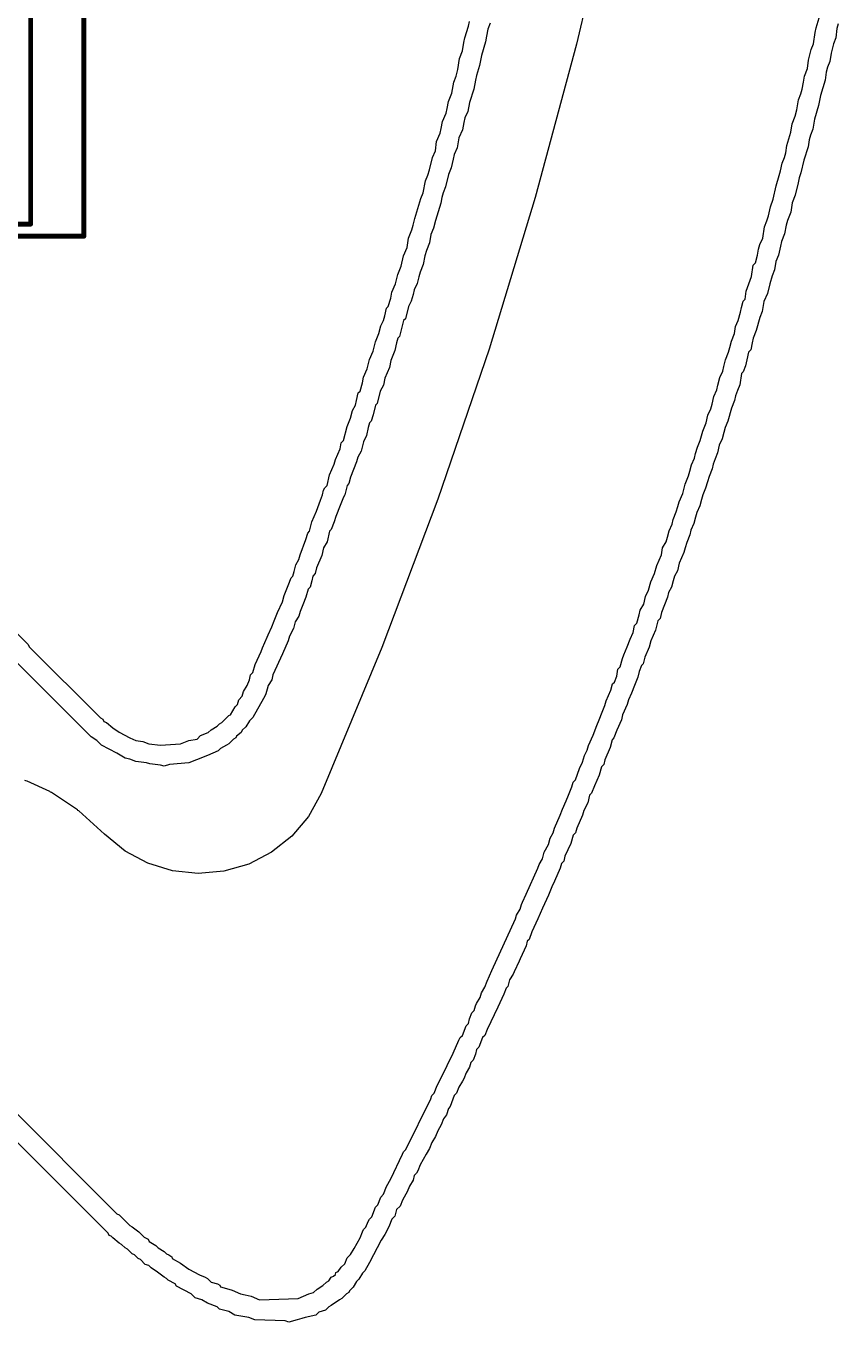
# Model space of a CAD drawing. Header units: millimetres. Extents: x 95 to 305, y 96 to 295.
# Drawn here: x 285.35 to 302.14, y 149.26 to 176.05 of the extents above; entities that cross this region are included whole.
import ezdxf

# ---------------------------------------------------------------- set-up
doc = ezdxf.new("R2010")
doc.units = ezdxf.units.MM
for name, color, linetype in [('BottomLayer', 5, 'Continuous'), ('BottomOverlay', 54, 'Continuous'), ('BottomPaste', 16, 'Continuous'), ('BottomSolder', 6, 'Continuous'), ('Mechanical1', 6, 'Continuous'), ('Mechanical15', 56, 'Continuous'), ('TopLayer', 1, 'Continuous')]:
    doc.layers.add(name, color=color, linetype=linetype)

# ---------------------------------------------------------------- blocks, each defined once
blk = doc.blocks.new('D10C4_4H10_B_167')
at = {"layer": 'BottomLayer'}
for points in [[(-2.3, 0.6), (-2.3, -0.6), (-6.7, -0.6), (-6.7, 0.6)], [(6.7, 0.6), (6.7, -0.6), (2.3, -0.6), (2.3, 0.6)]]:
    blk.add_hatch(color=5, dxfattribs=at).paths.add_polyline_path(points)
at = {"layer": 'BottomPaste'}
for points in [[(-2.3, 0.6), (-2.3, -0.6), (-6.7, -0.6), (-6.7, 0.6)], [(6.7, 0.6), (6.7, -0.6), (2.3, -0.6), (2.3, 0.6)]]:
    blk.add_hatch(color=16, dxfattribs=at).paths.add_polyline_path(points)
at = {"layer": 'BottomSolder'}
for points in [[(-2.25, 0.65), (-2.25, -0.65), (-6.75, -0.65), (-6.75, 0.65)], [(6.75, 0.65), (6.75, -0.65), (2.25, -0.65), (2.25, 0.65)]]:
    blk.add_hatch(color=6, dxfattribs=at).paths.add_polyline_path(points)
at = {"layer": 'BottomOverlay', "const_width": 0.2}
for points in [[(-5.4, 3.3), (-3.3, 5.4)], [(-3.3, 5.4), (5.4, 5.4)], [(5.4, 1), (5.4, 5.4)], [(-5.4, 3.2), (-5.4, 3.3)], [(-5.4, 1), (-5.4, 3.2)], [(-5.4, -3.2), (-5.4, -1)], [(5.4, -5.4), (5.4, -1)], [(-6.2, -1.8), (-6.2, -1.2)], [(-6.5, -1.5), (-5.9, -1.5)], [(-5.4, -3.3), (-5.4, -3.2)], [(-5.4, -3.3), (-3.3, -5.4)], [(-3.3, -5.4), (5.4, -5.4)]]:
    blk.add_lwpolyline(points, dxfattribs=at)
at = {"layer": 'BottomOverlay', "const_width": 0.1}
for points in [[(-3.35, 5.4, 1), (-3.25, 5.4, 1)], [(-3.35, 5.4, 1), (-3.25, 5.4, 1)], [(5.35, 5.4, 1), (5.45, 5.4, 1)], [(5.35, 5.4, 1), (5.45, 5.4, 1)], [(-5.45, 3.3, 1), (-5.35, 3.3, 1)], [(-5.45, 3.3, 1), (-5.35, 3.3, 1)], [(-5.45, 3.2, 1), (-5.35, 3.2, 1)], [(-5.45, 3.2, 1), (-5.35, 3.2, 1)], [(-5.45, 1, 1), (-5.35, 1, 1)], [(5.35, 1, 1), (5.45, 1, 1)], [(-5.45, -1, 1), (-5.35, -1, 1)], [(5.35, -1, 1), (5.45, -1, 1)], [(-6.25, -1.2, 1), (-6.15, -1.2, 1)], [(-6.55, -1.5, 1), (-6.45, -1.5, 1)], [(-5.95, -1.5, 1), (-5.85, -1.5, 1)], [(-6.25, -1.8, 1), (-6.15, -1.8, 1)], [(-5.45, -3.2, 1), (-5.35, -3.2, 1)], [(-5.45, -3.2, 1), (-5.35, -3.2, 1)], [(-5.45, -3.3, 1), (-5.35, -3.3, 1)], [(-5.45, -3.3, 1), (-5.35, -3.3, 1)], [(-3.35, -5.4, 1), (-3.25, -5.4, 1)], [(-3.35, -5.4, 1), (-3.25, -5.4, 1)], [(5.35, -5.4, 1), (5.45, -5.4, 1)], [(5.35, -5.4, 1), (5.45, -5.4, 1)]]:
    blk.add_lwpolyline(points, format="xyb", close=True, dxfattribs=at)
at = {"layer": 'Mechanical1', "const_width": 0.1}
for points in [[(-5.901, 5.25), (5.899, 5.25)], [(-5.901, -5.25), (-5.901, 5.25)], [(5.899, -5.25), (5.899, 5.25)], [(-4.5, -0.5), (-4.5, 0.5)], [(-5, 0), (-4, 0)], [(-5.901, -5.25), (5.899, -5.25)]]:
    blk.add_lwpolyline(points, dxfattribs=at)
at = {"layer": 'Mechanical1', "const_width": 0.05}
for points in [[(-5.926, 5.25, 1), (-5.876, 5.25, 1)], [(-5.926, 5.25, 1), (-5.876, 5.25, 1)], [(5.874, 5.25, 1), (5.924, 5.25, 1)], [(5.874, 5.25, 1), (5.924, 5.25, 1)], [(-4.525, 0.5, 1), (-4.475, 0.5, 1)], [(-5.025, 0, 1), (-4.975, 0, 1)], [(-4.025, 0, 1), (-3.975, 0, 1)], [(-4.525, -0.5, 1), (-4.475, -0.5, 1)], [(-5.926, -5.25, 1), (-5.876, -5.25, 1)], [(-5.926, -5.25, 1), (-5.876, -5.25, 1)], [(5.874, -5.25, 1), (5.924, -5.25, 1)], [(5.874, -5.25, 1), (5.924, -5.25, 1)]]:
    blk.add_lwpolyline(points, format="xyb", close=True, dxfattribs=at)
at = {"layer": 'Mechanical15', "const_width": 0.1}
for points in [[(-7, 5.5), (6.5, 5.5)], [(-7, -5.5), (-7, 5.5)], [(6.5, 5.5), (7, 5.5)], [(7, -5.5), (7, 5.5)], [(0, -0.5), (0, 0.5)], [(-0.5, 0), (0.5, 0)], [(-7, -5.5), (7, -5.5)]]:
    blk.add_lwpolyline(points, dxfattribs=at)
at = {"layer": 'Mechanical15', "const_width": 0.05}
for points in [[(-7.025, 5.5, 1), (-6.975, 5.5, 1)], [(-7.025, 5.5, 1), (-6.975, 5.5, 1)], [(6.475, 5.5, 1), (6.525, 5.5, 1)], [(6.475, 5.5, 1), (6.525, 5.5, 1)], [(6.975, 5.5, 1), (7.025, 5.5, 1)], [(6.975, 5.5, 1), (7.025, 5.5, 1)], [(-0.025, 0.5, 1), (0.025, 0.5, 1)], [(-0.525, 0, 1), (-0.475, 0, 1)], [(0.475, 0, 1), (0.525, 0, 1)], [(-0.025, -0.5, 1), (0.025, -0.5, 1)], [(-7.025, -5.5, 1), (-6.975, -5.5, 1)], [(-7.025, -5.5, 1), (-6.975, -5.5, 1)], [(6.975, -5.5, 1), (7.025, -5.5, 1)], [(6.975, -5.5, 1), (7.025, -5.5, 1)]]:
    blk.add_lwpolyline(points, format="xyb", close=True, dxfattribs=at)

msp = doc.modelspace()

# ---------------------------------------------------------------- linework, layer by layer
at = {"layer": 'BottomLayer'}
for p, q in [((297.479, 178.859), (296.732, 175.668)), ((296.732, 175.668), (295.88, 172.503)), ((295.88, 172.503), (294.925, 169.368)), ((294.925, 169.368), (293.868, 166.267)), ((293.868, 166.267), (292.709, 163.201)), ((292.709, 163.201), (291.454, 160.185)), ((285.352, 160.445), (285.332, 160.454)), ((285.374, 160.439), (285.352, 160.445)), ((285.846, 160.222), (285.374, 160.439)), ((285.862, 160.21), (285.846, 160.222)), ((285.881, 160.202), (285.862, 160.21)), ((286.415, 159.842), (285.881, 160.202)), ((291.454, 160.185), (291.19, 159.71)), ((286.427, 159.83), (286.415, 159.842)), ((286.442, 159.821), (286.427, 159.83)), ((286.978, 159.344), (286.442, 159.821)), ((291.19, 159.71), (290.845, 159.303)), ((287.405, 158.993), (286.978, 159.344)), ((290.845, 159.303), (290.429, 158.971)), ((287.874, 158.74), (287.405, 158.993)), ((290.429, 158.971), (289.956, 158.725)), ((288.383, 158.583), (287.874, 158.74)), ((289.956, 158.725), (289.444, 158.576)), ((288.913, 158.528), (288.383, 158.583)), ((289.444, 158.576), (288.913, 158.528))]:
    msp.add_line(p, q, dxfattribs=at)
at = {"layer": 'BottomOverlay'}
for p, q in [((294.425, 175.8), (294.498, 176.043)), ((294.498, 176.043), (294.522, 176.141)), ((294.948, 176.104), (294.9, 175.983)), ((301.666, 175.91), (301.69, 176.007)), ((301.69, 176.007), (301.751, 176.214)), ((302.141, 176.092), (302.116, 175.995)), ((294.401, 175.703), (294.425, 175.8)), ((294.875, 175.837), (294.851, 175.715)), ((294.9, 175.983), (294.875, 175.837)), ((301.63, 175.678), (301.666, 175.91)), ((302.092, 175.8), (302.043, 175.678)), ((302.116, 175.995), (302.092, 175.8)), ((294.316, 175.374), (294.376, 175.532)), ((294.376, 175.532), (294.401, 175.703)), ((294.851, 175.715), (294.766, 175.435)), ((301.532, 175.338), (301.581, 175.557)), ((301.581, 175.557), (301.63, 175.678)), ((301.995, 175.484), (301.97, 175.313)), ((302.043, 175.678), (301.995, 175.484)), ((294.279, 175.143), (294.316, 175.374)), ((294.729, 175.228), (294.669, 175.021)), ((294.766, 175.435), (294.729, 175.228)), ((301.508, 175.167), (301.532, 175.338)), ((301.97, 175.313), (301.922, 175.192)), ((294.194, 174.887), (294.243, 175.009)), ((294.243, 175.009), (294.279, 175.143)), ((294.669, 175.021), (294.644, 174.924)), ((301.423, 174.887), (301.447, 175.009)), ((301.447, 175.009), (301.508, 175.167)), ((301.897, 175.094), (301.873, 174.924)), ((301.922, 175.192), (301.897, 175.094)), ((294.157, 174.656), (294.194, 174.887)), ((294.608, 174.741), (294.522, 174.461)), ((294.644, 174.924), (294.608, 174.741)), ((301.374, 174.644), (301.398, 174.741)), ((301.398, 174.741), (301.423, 174.887)), ((301.873, 174.924), (301.776, 174.607)), ((294.06, 174.34), (294.084, 174.486)), ((294.084, 174.486), (294.157, 174.656)), ((294.522, 174.461), (294.486, 174.279)), ((301.289, 174.315), (301.325, 174.522)), ((301.325, 174.522), (301.374, 174.644)), ((301.739, 174.4), (301.654, 174.121)), ((301.776, 174.607), (301.739, 174.4)), ((293.963, 174.072), (294.036, 174.242)), ((294.036, 174.242), (294.06, 174.34)), ((294.425, 174.145), (294.401, 174.048)), ((294.486, 174.279), (294.425, 174.145)), ((301.192, 174.023), (301.252, 174.181)), ((301.252, 174.181), (301.289, 174.315)), ((293.914, 173.829), (293.938, 173.926)), ((293.938, 173.926), (293.963, 174.072)), ((294.376, 173.902), (294.303, 173.731)), ((294.401, 174.048), (294.376, 173.902)), ((301.167, 173.853), (301.192, 174.023)), ((301.617, 173.914), (301.569, 173.792)), ((301.654, 174.121), (301.617, 173.914)), ((293.817, 173.463), (293.841, 173.658)), ((293.841, 173.658), (293.914, 173.829)), ((294.303, 173.731), (294.267, 173.524)), ((301.082, 173.573), (301.167, 173.853)), ((301.544, 173.695), (301.52, 173.549)), ((301.569, 173.792), (301.544, 173.695)), ((293.695, 173.074), (293.756, 173.33)), ((293.756, 173.33), (293.817, 173.463)), ((294.206, 173.39), (294.182, 173.293)), ((294.267, 173.524), (294.206, 173.39)), ((300.985, 173.208), (301.033, 173.33)), ((301.033, 173.33), (301.058, 173.427)), ((301.058, 173.427), (301.082, 173.573)), ((301.52, 173.549), (301.435, 173.269)), ((293.658, 172.964), (293.695, 173.074)), ((294.145, 173.111), (294.084, 172.977)), ((294.182, 173.293), (294.145, 173.111)), ((300.948, 173.05), (300.985, 173.208)), ((301.435, 173.269), (301.374, 173.013)), ((293.561, 172.599), (293.61, 172.843)), ((293.61, 172.843), (293.658, 172.964)), ((294.084, 172.977), (294.024, 172.721)), ((300.863, 172.745), (300.924, 172.952)), ((300.924, 172.952), (300.948, 173.05)), ((301.313, 172.806), (301.252, 172.551)), ((301.338, 172.904), (301.313, 172.806)), ((301.374, 173.013), (301.338, 172.904)), ((293.512, 172.478), (293.561, 172.599)), ((293.975, 172.599), (293.951, 172.502)), ((294.024, 172.721), (293.975, 172.599)), ((300.802, 172.466), (300.863, 172.745)), ((301.252, 172.551), (301.192, 172.392)), ((293.391, 172.064), (293.476, 172.344)), ((293.476, 172.344), (293.512, 172.478)), ((293.926, 172.38), (293.817, 172.027)), ((293.951, 172.502), (293.926, 172.38)), ((300.705, 172.125), (300.741, 172.307)), ((300.741, 172.307), (300.802, 172.466)), ((301.192, 172.392), (301.167, 172.198)), ((293.354, 171.93), (293.391, 172.064)), ((293.817, 172.027), (293.78, 171.869)), ((300.62, 171.894), (300.668, 172.015)), ((300.668, 172.015), (300.705, 172.125)), ((301.094, 172.027), (301.07, 171.93)), ((301.167, 172.198), (301.094, 172.027)), ((293.257, 171.662), (293.33, 171.833)), ((293.33, 171.833), (293.354, 171.93)), ((293.719, 171.735), (293.695, 171.565)), ((293.78, 171.869), (293.719, 171.735)), ((300.583, 171.662), (300.62, 171.894)), ((301.033, 171.747), (300.972, 171.589)), ((301.07, 171.93), (301.033, 171.747)), ((293.159, 171.297), (293.233, 171.468)), ((293.233, 171.468), (293.257, 171.662)), ((293.695, 171.565), (293.634, 171.407)), ((300.498, 171.431), (300.522, 171.528)), ((300.522, 171.528), (300.583, 171.662)), ((300.948, 171.492), (300.912, 171.309)), ((300.972, 171.589), (300.948, 171.492)), ((293.111, 171.078), (293.159, 171.297)), ((293.598, 171.297), (293.561, 171.115)), ((293.634, 171.407), (293.598, 171.297)), ((300.437, 171.151), (300.474, 171.309)), ((300.474, 171.309), (300.498, 171.431)), ((300.912, 171.309), (300.851, 171.176)), ((293.038, 170.908), (293.111, 171.078)), ((293.5, 170.956), (293.476, 170.859)), ((293.561, 171.115), (293.5, 170.956)), ((300.352, 170.871), (300.388, 171.102)), ((300.388, 171.102), (300.437, 171.151)), ((300.826, 171.005), (300.778, 170.883)), ((300.851, 171.176), (300.826, 171.005)), ((292.916, 170.543), (292.989, 170.713)), ((292.989, 170.713), (293.038, 170.908)), ((293.439, 170.725), (293.379, 170.591)), ((293.476, 170.859), (293.439, 170.725)), ((300.242, 170.567), (300.352, 170.871)), ((300.729, 170.713), (300.68, 170.518)), ((300.778, 170.883), (300.729, 170.713)), ((292.843, 170.251), (292.892, 170.421)), ((292.892, 170.421), (292.916, 170.543)), ((293.354, 170.494), (293.318, 170.36)), ((293.379, 170.591), (293.354, 170.494)), ((300.181, 170.36), (300.218, 170.397)), ((300.218, 170.397), (300.242, 170.567)), ((300.68, 170.518), (300.607, 170.348)), ((292.77, 170.056), (292.807, 170.214)), ((292.807, 170.214), (292.843, 170.251)), ((293.257, 170.251), (293.196, 169.995)), ((293.318, 170.36), (293.257, 170.251)), ((300.072, 169.959), (300.121, 170.129)), ((300.121, 170.129), (300.145, 170.226)), ((300.145, 170.226), (300.181, 170.36)), ((300.571, 170.141), (300.522, 170.019)), ((300.607, 170.348), (300.571, 170.141)), ((292.648, 169.691), (292.685, 169.849)), ((292.685, 169.849), (292.746, 169.959)), ((292.746, 169.959), (292.77, 170.056)), ((293.159, 169.959), (293.111, 169.764)), ((293.196, 169.995), (293.159, 169.959)), ((300.023, 169.837), (300.072, 169.959)), ((300.522, 170.019), (300.449, 169.752)), ((292.575, 169.52), (292.648, 169.691)), ((293.038, 169.593), (293.013, 169.496)), ((293.074, 169.63), (293.038, 169.593)), ((293.111, 169.764), (293.074, 169.63)), ((299.938, 169.533), (299.999, 169.691)), ((299.999, 169.691), (300.023, 169.837)), ((300.388, 169.593), (300.364, 169.496)), ((300.449, 169.752), (300.388, 169.593)), ((292.454, 169.155), (292.527, 169.326)), ((292.527, 169.326), (292.575, 169.52)), ((292.977, 169.338), (292.892, 169.131)), ((293.013, 169.496), (292.977, 169.338)), ((299.877, 169.301), (299.902, 169.399)), ((299.902, 169.399), (299.938, 169.533)), ((300.34, 169.35), (300.291, 169.301)), ((300.364, 169.496), (300.34, 169.35)), ((292.405, 168.961), (292.454, 169.155)), ((292.892, 169.131), (292.867, 168.985)), ((299.78, 169.009), (299.816, 169.143)), ((299.816, 169.143), (299.877, 169.301)), ((300.254, 169.143), (300.23, 169.021)), ((300.291, 169.301), (300.254, 169.143)), ((292.308, 168.669), (292.332, 168.79)), ((292.332, 168.79), (292.405, 168.961)), ((292.867, 168.985), (292.77, 168.766)), ((299.658, 168.62), (299.695, 168.778)), ((299.695, 168.778), (299.755, 168.912)), ((299.755, 168.912), (299.78, 169.009)), ((300.145, 168.863), (300.108, 168.632)), ((300.181, 168.9), (300.145, 168.863)), ((300.23, 169.021), (300.181, 168.9)), ((292.259, 168.498), (292.308, 168.669)), ((292.746, 168.62), (292.673, 168.498)), ((292.77, 168.766), (292.746, 168.62)), ((299.573, 168.389), (299.634, 168.523)), ((299.634, 168.523), (299.658, 168.62)), ((300.06, 168.51), (300.023, 168.401)), ((300.108, 168.632), (300.06, 168.51)), ((292.162, 168.206), (292.186, 168.303)), ((292.186, 168.303), (292.222, 168.462)), ((292.222, 168.462), (292.259, 168.498)), ((292.612, 168.243), (292.575, 168.206)), ((292.673, 168.498), (292.612, 168.243)), ((299.536, 168.23), (299.573, 168.389)), ((299.999, 168.303), (299.938, 168.145)), ((300.023, 168.401), (299.999, 168.303)), ((292.064, 167.938), (292.101, 168.097)), ((292.101, 168.097), (292.162, 168.206)), ((292.527, 168.011), (292.49, 167.878)), ((292.575, 168.206), (292.527, 168.011)), ((299.415, 167.841), (299.451, 167.999)), ((299.451, 167.999), (299.512, 168.133)), ((299.512, 168.133), (299.536, 168.23)), ((299.938, 168.145), (299.865, 167.878)), ((291.918, 167.476), (291.991, 167.768)), ((291.991, 167.768), (292.064, 167.938)), ((292.429, 167.744), (292.393, 167.585)), ((292.454, 167.841), (292.429, 167.744)), ((292.49, 167.878), (292.454, 167.841)), ((299.342, 167.671), (299.415, 167.841)), ((299.804, 167.744), (299.78, 167.646)), ((299.865, 167.878), (299.804, 167.744)), ((291.869, 167.427), (291.918, 167.476)), ((292.332, 167.452), (292.283, 167.257)), ((292.393, 167.585), (292.332, 167.452)), ((299.232, 167.342), (299.293, 167.476)), ((299.293, 167.476), (299.342, 167.671)), ((299.743, 167.512), (299.682, 167.379)), ((299.78, 167.646), (299.743, 167.512)), ((291.748, 167.086), (291.845, 167.306)), ((291.845, 167.306), (291.869, 167.427)), ((292.283, 167.257), (292.21, 167.135)), ((299.171, 167.111), (299.196, 167.208)), ((299.196, 167.208), (299.232, 167.342)), ((299.646, 167.22), (299.597, 167.099)), ((299.682, 167.379), (299.646, 167.22)), ((291.626, 166.77), (291.723, 166.989)), ((291.723, 166.989), (291.748, 167.086)), ((292.186, 167.038), (292.064, 166.721)), ((292.21, 167.135), (292.186, 167.038)), ((299.074, 166.843), (299.11, 166.977)), ((299.11, 166.977), (299.171, 167.111)), ((299.561, 166.989), (299.536, 166.892)), ((299.597, 167.099), (299.561, 166.989)), ((291.577, 166.551), (291.626, 166.77)), ((292.064, 166.721), (292.028, 166.588)), ((298.977, 166.575), (299.05, 166.746)), ((299.05, 166.746), (299.074, 166.843)), ((299.476, 166.734), (299.439, 166.624)), ((299.536, 166.892), (299.476, 166.734)), ((291.48, 166.356), (291.504, 166.454)), ((291.504, 166.454), (291.529, 166.502)), ((291.529, 166.502), (291.577, 166.551)), ((291.991, 166.551), (291.943, 166.356)), ((292.028, 166.588), (291.991, 166.551)), ((298.855, 166.21), (298.928, 166.381)), ((298.928, 166.381), (298.977, 166.575)), ((299.403, 166.49), (299.342, 166.356)), ((299.439, 166.624), (299.403, 166.49)), ((291.358, 166.016), (291.444, 166.247)), ((291.444, 166.247), (291.48, 166.356)), ((291.845, 166.137), (291.76, 165.906)), ((291.918, 166.308), (291.845, 166.137)), ((291.943, 166.356), (291.918, 166.308)), ((298.794, 166.003), (298.831, 166.113)), ((298.831, 166.113), (298.855, 166.21)), ((299.281, 166.125), (299.22, 165.991)), ((299.317, 166.259), (299.281, 166.125)), ((299.342, 166.356), (299.317, 166.259)), ((282.73, 165.93), (285.395, 163.265)), ((291.261, 165.796), (291.358, 166.016)), ((291.76, 165.906), (291.723, 165.796)), ((298.709, 165.748), (298.733, 165.845)), ((298.733, 165.845), (298.794, 166.003)), ((299.196, 165.894), (299.159, 165.76)), ((299.22, 165.991), (299.196, 165.894)), ((291.139, 165.431), (291.176, 165.565)), ((291.176, 165.565), (291.212, 165.602)), ((291.212, 165.602), (291.261, 165.796)), ((291.626, 165.602), (291.577, 165.383)), ((291.663, 165.638), (291.626, 165.602)), ((291.723, 165.796), (291.663, 165.638)), ((298.612, 165.48), (298.648, 165.614)), ((298.648, 165.614), (298.709, 165.748)), ((299.098, 165.626), (299.074, 165.529)), ((299.159, 165.76), (299.098, 165.626)), ((291.018, 165.115), (291.139, 165.431)), ((291.577, 165.383), (291.504, 165.261)), ((298.514, 165.261), (298.587, 165.383)), ((298.587, 165.383), (298.612, 165.48)), ((299.013, 165.371), (298.977, 165.261)), ((299.074, 165.529), (299.013, 165.371)), ((286.697, 161.355), (282.986, 165.066)), ((290.993, 165.018), (291.018, 165.115)), ((291.468, 165.103), (291.358, 164.847)), ((291.504, 165.261), (291.468, 165.103)), ((298.392, 164.896), (298.49, 165.115)), ((298.49, 165.115), (298.514, 165.261)), ((298.952, 165.164), (298.855, 164.945)), ((298.977, 165.261), (298.952, 165.164)), ((290.872, 164.677), (290.896, 164.774)), ((290.896, 164.774), (290.932, 164.908)), ((290.932, 164.908), (290.993, 165.018)), ((291.358, 164.847), (291.334, 164.726)), ((298.344, 164.726), (298.392, 164.896)), ((298.818, 164.786), (298.758, 164.677)), ((298.855, 164.945), (298.818, 164.786)), ((290.774, 164.482), (290.835, 164.64)), ((290.835, 164.64), (290.872, 164.677)), ((291.261, 164.58), (291.224, 164.446)), ((291.285, 164.677), (291.261, 164.58)), ((291.334, 164.726), (291.285, 164.677)), ((298.222, 164.385), (298.271, 164.555)), ((298.271, 164.555), (298.344, 164.726)), ((298.733, 164.58), (298.697, 164.446)), ((298.758, 164.677), (298.733, 164.58)), ((290.653, 164.141), (290.689, 164.275)), ((290.689, 164.275), (290.774, 164.482)), ((291.139, 164.239), (291.078, 164.081)), ((291.188, 164.409), (291.139, 164.239)), ((291.224, 164.446), (291.188, 164.409)), ((298.125, 164.093), (298.161, 164.251)), ((298.161, 164.251), (298.222, 164.385)), ((298.612, 164.239), (298.49, 163.922)), ((298.636, 164.336), (298.612, 164.239)), ((298.697, 164.446), (298.636, 164.336)), ((290.555, 163.922), (290.653, 164.141)), ((291.078, 164.081), (291.018, 163.947)), ((298.027, 163.874), (298.052, 163.971)), ((298.052, 163.971), (298.125, 164.093)), ((290.433, 163.63), (290.482, 163.752)), ((290.482, 163.752), (290.555, 163.922)), ((290.92, 163.728), (290.884, 163.594)), ((290.993, 163.849), (290.92, 163.728)), ((291.018, 163.947), (290.993, 163.849)), ((297.93, 163.655), (297.979, 163.703)), ((297.979, 163.703), (298.027, 163.874)), ((298.417, 163.752), (298.368, 163.557)), ((298.466, 163.801), (298.417, 163.752)), ((298.49, 163.922), (298.466, 163.801)), ((290.336, 163.411), (290.36, 163.46)), ((290.36, 163.46), (290.433, 163.63)), ((290.799, 163.436), (290.774, 163.338)), ((290.884, 163.594), (290.799, 163.436)), ((297.845, 163.375), (297.906, 163.509)), ((297.906, 163.509), (297.93, 163.655)), ((298.368, 163.557), (298.271, 163.338)), ((285.395, 163.265), (285.42, 163.216)), ((285.42, 163.216), (286.892, 161.744)), ((290.214, 163.119), (290.239, 163.192)), ((290.239, 163.192), (290.336, 163.411)), ((290.774, 163.338), (290.653, 163.07)), ((297.711, 163.046), (297.784, 163.216)), ((297.784, 163.216), (297.845, 163.375)), ((298.234, 163.204), (298.149, 162.997)), ((298.271, 163.338), (298.234, 163.204)), ((290.093, 162.851), (290.214, 163.119)), ((290.653, 163.07), (290.458, 162.632)), ((297.638, 162.803), (297.687, 162.973)), ((297.687, 162.973), (297.711, 163.046)), ((298.149, 162.997), (298.113, 162.864)), ((289.971, 162.535), (289.995, 162.632)), ((289.995, 162.632), (290.044, 162.681)), ((290.044, 162.681), (290.093, 162.851)), ((290.458, 162.632), (290.433, 162.535)), ((297.565, 162.608), (297.589, 162.754)), ((297.589, 162.754), (297.638, 162.803)), ((298.027, 162.705), (298.003, 162.584)), ((298.076, 162.827), (298.027, 162.705)), ((298.113, 162.864), (298.076, 162.827)), ((289.849, 162.292), (289.922, 162.413)), ((289.922, 162.413), (289.971, 162.535)), ((290.36, 162.413), (290.336, 162.34)), ((290.433, 162.535), (290.36, 162.413)), ((297.443, 162.316), (297.48, 162.45)), ((297.48, 162.45), (297.516, 162.486)), ((297.516, 162.486), (297.565, 162.608)), ((297.93, 162.413), (297.869, 162.255)), ((298.003, 162.584), (297.93, 162.413)), ((289.728, 162.024), (289.752, 162.121)), ((289.752, 162.121), (289.825, 162.194)), ((289.825, 162.194), (289.849, 162.292)), ((290.287, 162.194), (290.141, 161.926)), ((290.312, 162.243), (290.287, 162.194)), ((290.336, 162.34), (290.312, 162.243)), ((297.322, 162), (297.346, 162.097)), ((297.346, 162.097), (297.443, 162.316)), ((297.808, 162.121), (297.784, 162.024)), ((297.869, 162.255), (297.808, 162.121)), ((289.582, 161.805), (289.679, 161.975)), ((289.679, 161.975), (289.728, 162.024)), ((290.141, 161.926), (290.044, 161.756)), ((297.2, 161.707), (297.261, 161.866)), ((297.261, 161.866), (297.322, 162)), ((297.784, 162.024), (297.687, 161.805)), ((286.892, 161.744), (286.941, 161.72)), ((286.941, 161.72), (286.965, 161.671)), ((286.965, 161.671), (287.014, 161.647)), ((287.014, 161.647), (287.148, 161.537)), ((289.18, 161.501), (289.302, 161.574)), ((289.302, 161.574), (289.35, 161.622)), ((289.35, 161.622), (289.399, 161.647)), ((289.399, 161.647), (289.545, 161.793)), ((289.545, 161.793), (289.582, 161.805)), ((289.898, 161.561), (289.825, 161.488)), ((289.971, 161.683), (289.898, 161.561)), ((290.044, 161.756), (289.971, 161.683)), ((297.078, 161.391), (297.151, 161.586)), ((297.151, 161.586), (297.2, 161.707)), ((297.662, 161.707), (297.565, 161.488)), ((297.687, 161.805), (297.662, 161.707)), ((286.819, 161.281), (286.697, 161.355)), ((286.916, 161.184), (286.819, 161.281)), ((287.148, 161.537), (287.281, 161.452)), ((287.281, 161.452), (287.501, 161.33)), ((287.501, 161.33), (287.622, 161.281)), ((287.622, 161.281), (287.768, 161.257)), ((288.547, 161.208), (288.718, 161.281)), ((288.718, 161.281), (288.888, 161.306)), ((288.888, 161.306), (288.961, 161.379)), ((288.961, 161.379), (289.119, 161.44)), ((289.119, 161.44), (289.18, 161.501)), ((289.642, 161.306), (289.545, 161.208)), ((289.691, 161.33), (289.642, 161.306)), ((289.703, 161.367), (289.691, 161.33)), ((289.801, 161.44), (289.703, 161.367)), ((289.825, 161.488), (289.801, 161.44)), ((296.981, 161.172), (297.078, 161.391)), ((297.468, 161.294), (297.431, 161.135)), ((297.504, 161.33), (297.468, 161.294)), ((297.565, 161.488), (297.504, 161.33)), ((287.233, 161.014), (286.916, 161.184)), ((287.403, 160.916), (287.233, 161.014)), ((287.768, 161.257), (287.89, 161.208)), ((287.89, 161.208), (288.133, 161.184)), ((288.133, 161.184), (288.547, 161.208)), ((289.326, 161.062), (289.107, 160.965)), ((289.375, 161.111), (289.326, 161.062)), ((289.496, 161.184), (289.375, 161.111)), ((289.545, 161.208), (289.496, 161.184)), ((296.896, 160.965), (296.956, 161.075)), ((296.956, 161.075), (296.981, 161.172)), ((297.431, 161.135), (297.322, 160.88)), ((287.501, 160.892), (287.403, 160.916)), ((287.622, 160.843), (287.501, 160.892)), ((287.841, 160.819), (287.622, 160.843)), ((287.914, 160.795), (287.841, 160.819)), ((288.133, 160.77), (287.914, 160.795)), ((288.206, 160.746), (288.133, 160.77)), ((288.316, 160.783), (288.206, 160.746)), ((288.718, 160.819), (288.316, 160.783)), ((288.876, 160.88), (288.718, 160.819)), ((289.107, 160.965), (288.876, 160.88)), ((296.798, 160.697), (296.859, 160.831)), ((296.859, 160.831), (296.896, 160.965)), ((297.249, 160.734), (297.2, 160.563)), ((297.297, 160.783), (297.249, 160.734)), ((297.322, 160.88), (297.297, 160.783)), ((296.664, 160.417), (296.713, 160.466)), ((296.713, 160.466), (296.798, 160.697)), ((297.2, 160.563), (297.102, 160.344)), ((296.567, 160.15), (296.64, 160.32)), ((296.64, 160.32), (296.664, 160.417)), ((297.102, 160.344), (297.042, 160.186)), ((296.445, 159.858), (296.518, 160.028)), ((296.518, 160.028), (296.567, 160.15)), ((296.969, 159.992), (296.883, 159.833)), ((297.005, 160.15), (296.969, 159.992)), ((297.042, 160.186), (297.005, 160.15)), ((296.275, 159.468), (296.397, 159.736)), ((296.397, 159.736), (296.445, 159.858)), ((296.859, 159.736), (296.737, 159.468)), ((296.883, 159.833), (296.859, 159.736)), ((296.251, 159.371), (296.275, 159.468)), ((296.737, 159.468), (296.713, 159.371)), ((296.068, 158.969), (296.153, 159.127)), ((296.153, 159.127), (296.19, 159.261)), ((296.19, 159.261), (296.251, 159.371)), ((296.616, 159.152), (296.494, 158.884)), ((296.664, 159.322), (296.616, 159.152)), ((296.713, 159.371), (296.664, 159.322)), ((296.032, 158.835), (296.068, 158.969)), ((296.494, 158.884), (296.47, 158.787)), ((295.691, 158.105), (295.934, 158.641)), ((295.934, 158.641), (295.959, 158.714)), ((295.959, 158.714), (296.032, 158.835)), ((296.397, 158.641), (296.275, 158.373)), ((296.421, 158.738), (296.397, 158.641)), ((296.47, 158.787), (296.421, 158.738)), ((296.275, 158.373), (296.226, 158.251)), ((295.618, 157.935), (295.691, 158.105)), ((296.153, 158.081), (296.032, 157.813)), ((296.226, 158.251), (296.153, 158.081)), ((295.496, 157.667), (295.569, 157.789)), ((295.569, 157.789), (295.593, 157.886)), ((295.593, 157.886), (295.618, 157.935)), ((296.032, 157.813), (295.934, 157.594)), ((294.985, 156.523), (295.472, 157.594)), ((295.472, 157.594), (295.496, 157.667)), ((295.934, 157.594), (295.812, 157.326)), ((295.812, 157.326), (295.752, 157.168)), ((295.691, 157.034), (295.569, 156.767)), ((295.715, 157.132), (295.691, 157.034)), ((295.752, 157.168), (295.715, 157.132)), ((295.545, 156.718), (295.447, 156.499)), ((295.569, 156.767), (295.545, 156.718)), ((294.888, 156.304), (294.985, 156.523)), ((295.423, 156.45), (295.35, 156.328)), ((295.447, 156.499), (295.423, 156.45)), ((294.766, 156.061), (294.839, 156.182)), ((294.839, 156.182), (294.888, 156.304)), ((295.314, 156.195), (295.277, 156.158)), ((295.35, 156.328), (295.314, 156.195)), ((294.669, 155.842), (294.742, 155.963)), ((294.742, 155.963), (294.766, 156.061)), ((295.228, 156.036), (295.107, 155.769)), ((295.277, 156.158), (295.228, 156.036)), ((294.522, 155.525), (294.571, 155.647)), ((294.571, 155.647), (294.62, 155.696)), ((294.62, 155.696), (294.644, 155.793)), ((294.644, 155.793), (294.669, 155.842)), ((295.107, 155.769), (294.888, 155.306)), ((294.376, 155.184), (294.449, 155.379)), ((294.449, 155.379), (294.498, 155.428)), ((294.498, 155.428), (294.522, 155.525)), ((294.303, 155.087), (294.328, 155.136)), ((294.328, 155.136), (294.376, 155.184)), ((294.79, 155.136), (294.717, 154.941)), ((294.839, 155.184), (294.79, 155.136)), ((294.888, 155.306), (294.839, 155.184)), ((294.182, 154.819), (294.303, 155.087)), ((294.669, 154.892), (294.644, 154.795)), ((294.717, 154.941), (294.669, 154.892)), ((293.938, 154.308), (294.182, 154.819)), ((294.547, 154.625), (294.522, 154.527)), ((294.596, 154.673), (294.547, 154.625)), ((294.644, 154.795), (294.596, 154.673)), ((293.853, 154.15), (293.938, 154.308)), ((294.449, 154.406), (294.401, 154.284)), ((294.522, 154.527), (294.449, 154.406)), ((293.792, 153.992), (293.853, 154.15)), ((294.303, 154.114), (294.255, 153.992)), ((294.376, 154.235), (294.303, 154.114)), ((294.401, 154.284), (294.376, 154.235)), ((293.208, 152.824), (293.719, 153.87)), ((293.719, 153.87), (293.744, 153.943)), ((293.744, 153.943), (293.792, 153.992)), ((294.206, 153.943), (294.121, 153.712)), ((294.255, 153.992), (294.206, 153.943)), ((287.05, 151.095), (284.434, 153.712)), ((284.981, 153.748), (287.233, 151.497)), ((294.048, 153.542), (293.987, 153.456)), ((294.084, 153.675), (294.048, 153.542)), ((294.121, 153.712), (294.084, 153.675)), ((293.938, 153.335), (293.865, 153.213)), ((293.987, 153.456), (293.938, 153.335)), ((293.744, 152.97), (293.695, 152.848)), ((293.817, 153.091), (293.744, 152.97)), ((293.865, 153.213), (293.817, 153.091)), ((292.892, 152.215), (293.135, 152.726)), ((293.135, 152.726), (293.159, 152.775)), ((293.159, 152.775), (293.208, 152.824)), ((293.622, 152.726), (293.5, 152.507)), ((293.695, 152.848), (293.622, 152.726)), ((293.5, 152.507), (293.452, 152.385)), ((292.807, 152.057), (292.892, 152.215)), ((293.354, 152.191), (293.281, 152.069)), ((293.379, 152.288), (293.354, 152.191)), ((293.427, 152.337), (293.379, 152.288)), ((293.452, 152.385), (293.427, 152.337)), ((292.685, 151.838), (292.746, 151.899)), ((292.746, 151.899), (292.807, 152.057)), ((293.208, 151.899), (293.135, 151.777)), ((293.233, 151.947), (293.208, 151.899)), ((293.281, 152.069), (293.233, 151.947)), ((292.502, 151.436), (292.575, 151.631)), ((292.575, 151.631), (292.624, 151.68)), ((292.624, 151.68), (292.685, 151.838)), ((293.086, 151.655), (293.013, 151.582)), ((293.135, 151.777), (293.086, 151.655)), ((287.233, 151.497), (287.281, 151.473)), ((287.281, 151.473), (287.501, 151.254)), ((292.429, 151.339), (292.454, 151.387)), ((292.454, 151.387), (292.502, 151.436)), ((292.916, 151.387), (292.855, 151.229)), ((292.977, 151.448), (292.916, 151.387)), ((293.013, 151.582), (292.977, 151.448)), ((287.075, 151.047), (287.05, 151.095)), ((287.501, 151.254), (287.549, 151.229)), ((287.549, 151.229), (287.683, 151.12)), ((287.683, 151.12), (287.793, 151.01)), ((292.259, 150.998), (292.308, 151.12)), ((292.308, 151.12), (292.332, 151.168)), ((292.332, 151.168), (292.381, 151.217)), ((292.381, 151.217), (292.429, 151.339)), ((292.855, 151.229), (292.77, 151.071)), ((287.111, 151.035), (287.075, 151.047)), ((287.148, 150.998), (287.111, 151.035)), ((287.281, 150.889), (287.148, 150.998)), ((287.33, 150.864), (287.281, 150.889)), ((287.403, 150.791), (287.33, 150.864)), ((287.793, 151.01), (287.878, 150.974)), ((287.878, 150.974), (287.902, 150.925)), ((287.902, 150.925), (288.036, 150.84)), ((288.036, 150.84), (288.085, 150.791)), ((292.137, 150.779), (292.259, 150.998)), ((292.697, 150.949), (292.454, 150.487)), ((292.77, 151.071), (292.697, 150.949)), ((287.452, 150.767), (287.403, 150.791)), ((287.549, 150.669), (287.452, 150.767)), ((287.598, 150.645), (287.549, 150.669)), ((287.671, 150.572), (287.598, 150.645)), ((287.72, 150.548), (287.671, 150.572)), ((288.085, 150.791), (288.206, 150.718)), ((288.206, 150.718), (288.255, 150.669)), ((288.255, 150.669), (288.304, 150.645)), ((288.304, 150.645), (288.365, 150.609)), ((288.365, 150.609), (288.377, 150.572)), ((288.377, 150.572), (288.547, 150.475)), ((291.943, 150.463), (291.991, 150.584)), ((291.991, 150.584), (292.064, 150.657)), ((292.064, 150.657), (292.137, 150.779)), ((287.817, 150.45), (287.72, 150.548)), ((287.89, 150.426), (287.817, 150.45)), ((287.939, 150.377), (287.89, 150.426)), ((288.073, 150.292), (287.939, 150.377)), ((288.206, 150.183), (288.073, 150.292)), ((288.547, 150.475), (288.718, 150.353)), ((288.718, 150.353), (288.937, 150.231)), ((291.76, 150.28), (291.809, 150.304)), ((291.809, 150.304), (291.869, 150.39)), ((291.869, 150.39), (291.943, 150.463)), ((292.356, 150.317), (292.308, 150.268)), ((292.454, 150.487), (292.356, 150.317)), ((288.255, 150.158), (288.206, 150.183)), ((288.292, 150.122), (288.255, 150.158)), ((288.438, 150.049), (288.292, 150.122)), ((288.462, 150), (288.438, 150.049)), ((288.937, 150.231), (289.058, 150.183)), ((289.058, 150.183), (289.107, 150.158)), ((289.107, 150.158), (289.18, 150.085)), ((289.18, 150.085), (289.314, 150.049)), ((289.314, 150.049), (289.363, 150.024)), ((289.363, 150.024), (289.375, 149.988)), ((291.492, 150.012), (291.565, 150.085)), ((291.565, 150.085), (291.614, 150.11)), ((291.614, 150.11), (291.663, 150.183)), ((291.663, 150.183), (291.711, 150.207)), ((291.711, 150.207), (291.748, 150.244)), ((291.748, 150.244), (291.76, 150.28)), ((292.186, 150.097), (292.113, 149.976)), ((292.235, 150.146), (292.186, 150.097)), ((292.308, 150.268), (292.235, 150.146)), ((288.766, 149.842), (288.462, 150)), ((288.851, 149.757), (288.766, 149.842)), ((288.985, 149.72), (288.851, 149.757)), ((289.375, 149.988), (289.545, 149.939)), ((289.545, 149.939), (289.618, 149.915)), ((289.618, 149.915), (289.788, 149.842)), ((289.788, 149.842), (289.886, 149.818)), ((289.886, 149.818), (290.008, 149.793)), ((290.008, 149.793), (290.178, 149.72)), ((290.981, 149.745), (291.2, 149.842)), ((291.2, 149.842), (291.298, 149.866)), ((291.298, 149.866), (291.371, 149.939)), ((291.371, 149.939), (291.492, 150.012)), ((291.979, 149.842), (291.882, 149.745)), ((292.028, 149.866), (291.979, 149.842)), ((292.04, 149.903), (292.028, 149.866)), ((292.113, 149.976), (292.04, 149.903)), ((289.107, 149.647), (288.985, 149.72)), ((289.302, 149.574), (289.107, 149.647)), ((289.35, 149.526), (289.302, 149.574)), ((289.545, 149.477), (289.35, 149.526)), ((290.178, 149.72), (290.981, 149.745)), ((291.541, 149.501), (291.407, 149.465)), ((291.614, 149.574), (291.541, 149.501)), ((291.663, 149.599), (291.614, 149.574)), ((291.833, 149.72), (291.663, 149.599)), ((291.882, 149.745), (291.833, 149.72)), ((289.667, 149.404), (289.545, 149.477)), ((289.959, 149.355), (289.667, 149.404)), ((290.081, 149.306), (289.959, 149.355)), ((290.713, 149.282), (290.081, 149.306)), ((290.786, 149.258), (290.713, 149.282)), ((290.957, 149.306), (290.786, 149.258)), ((291.054, 149.331), (290.957, 149.306)), ((291.127, 149.355), (291.054, 149.331)), ((291.346, 149.404), (291.127, 149.355)), ((291.407, 149.465), (291.346, 149.404))]:
    msp.add_line(p, q, dxfattribs=at)
at = {"layer": 'TopLayer'}
for p, q in [((297.479, 178.859), (296.732, 175.668)), ((296.732, 175.668), (295.88, 172.503)), ((295.88, 172.503), (294.925, 169.368)), ((294.925, 169.368), (293.868, 166.267)), ((293.868, 166.267), (292.709, 163.201)), ((292.709, 163.201), (291.454, 160.185)), ((285.352, 160.445), (285.332, 160.454)), ((285.374, 160.439), (285.352, 160.445)), ((285.846, 160.222), (285.374, 160.439)), ((285.862, 160.21), (285.846, 160.222)), ((285.881, 160.202), (285.862, 160.21)), ((286.415, 159.842), (285.881, 160.202)), ((291.454, 160.185), (291.19, 159.71)), ((286.427, 159.83), (286.415, 159.842)), ((286.442, 159.821), (286.427, 159.83)), ((286.978, 159.344), (286.442, 159.821)), ((291.19, 159.71), (290.845, 159.303)), ((287.405, 158.993), (286.978, 159.344)), ((290.845, 159.303), (290.429, 158.971)), ((287.874, 158.74), (287.405, 158.993)), ((290.429, 158.971), (289.956, 158.725)), ((288.383, 158.583), (287.874, 158.74)), ((289.956, 158.725), (289.444, 158.576)), ((288.913, 158.528), (288.383, 158.583)), ((289.444, 158.576), (288.913, 158.528))]:
    msp.add_line(p, q, dxfattribs=at)

# ---------------------------------------------------------------- block references
msp.add_blockref('D10C4_4H10_B_167', (279.549, 177.2))

doc.saveas('drawing.dxf')
